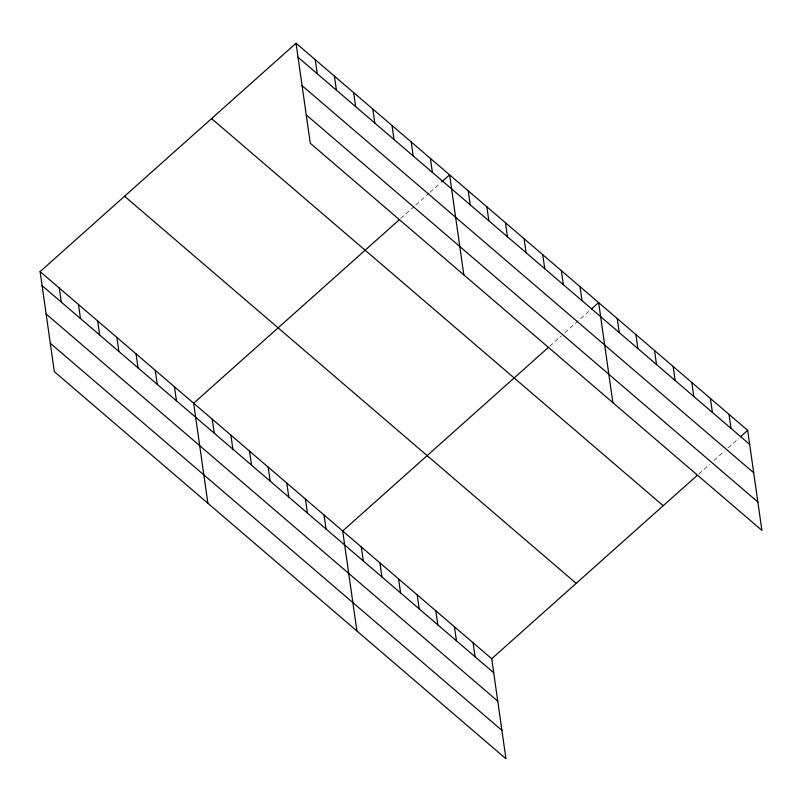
<?xml version="1.0" encoding="UTF-8"?>
<svg xmlns="http://www.w3.org/2000/svg" width="802" height="802" viewBox="0 0 802 802"><rect width="100%" height="100%" fill="white"/><g stroke="black" fill="none" stroke-linecap="round" stroke-linejoin="round"><path stroke-width="0.6" stroke-dasharray="4.01 3.01" d="M400.699 218.485L414.032 206.585M415.807 205.001L429.15 193.102M430.032 192.31L439.817 183.578M549.731 346.233L561.29 335.918M564.839 332.75L590.623 309.742M698.763 473.982L709.429 464.458M713.88 460.498L724.547 450.975M728.106 447.807L738.772 438.283"/><path stroke-width="1.2" d="M40.1 271.607L491.716 658.723L505.952 758.762L54.336 371.647L40.1 271.607L296.048 43.238L747.664 430.353L761.9 530.393L310.284 143.277L296.048 43.238M398.915 220.069L193.653 403.226L207.888 503.265M441.591 181.994L449.591 174.856L463.837 274.896M547.946 347.817L342.685 530.974L356.92 631.014M591.515 308.95L598.633 302.605L612.868 402.644M491.716 658.723L696.988 475.566M740.547 436.699L747.664 430.353M298.043 57.263L749.659 444.378M302.083 85.654L753.7 472.769M306.244 114.897L757.86 502.012M211.588 118.596L663.204 505.711M124.561 196.239L576.177 583.355M42.095 285.632L493.711 672.748M46.135 314.023L497.751 701.138M50.295 343.266L501.912 730.381M729.028 414.383L731.033 428.408M710.402 398.414L712.397 412.449M691.775 382.444L693.77 396.479M673.149 366.474L675.144 380.509M654.512 350.504L656.517 364.539M635.886 334.544L637.881 348.569M617.259 318.574L619.254 332.599M579.996 286.635L581.991 300.66M561.37 270.665L563.365 284.7M542.743 254.695L544.738 268.73M524.107 238.725L526.112 252.76M505.481 222.755L507.476 236.79M486.854 206.796L488.849 220.821M468.228 190.826L470.223 204.851M430.403 158.405L432.398 172.43M411.205 141.954L413.2 155.979M473.09 642.753L475.085 656.788M392.018 125.493L394.013 139.528M454.453 626.783L456.458 640.818M372.82 109.042L374.815 123.077M435.827 610.813L437.822 624.848M353.622 92.591L355.627 106.626M417.2 594.843L419.195 608.878M334.434 76.14L336.429 90.175M398.574 578.874L400.569 592.909M315.236 59.689L317.231 73.714M379.937 562.914L381.942 576.939M361.311 546.944L363.306 560.969M324.058 515.004L326.053 529.039M305.422 499.034L307.417 513.069M286.795 483.065L288.79 497.1M268.169 467.095L270.164 481.13M249.532 451.125L251.537 465.16M230.906 435.165L232.901 449.19M212.279 419.195L214.274 433.22M174.455 386.775L176.45 400.799M155.267 370.323L157.262 384.348M136.069 353.862L138.064 367.897M116.871 337.411L118.876 351.446M97.684 320.96L99.679 334.995M78.486 304.509L80.481 318.544M59.298 288.058L61.293 302.083"/></g></svg>
